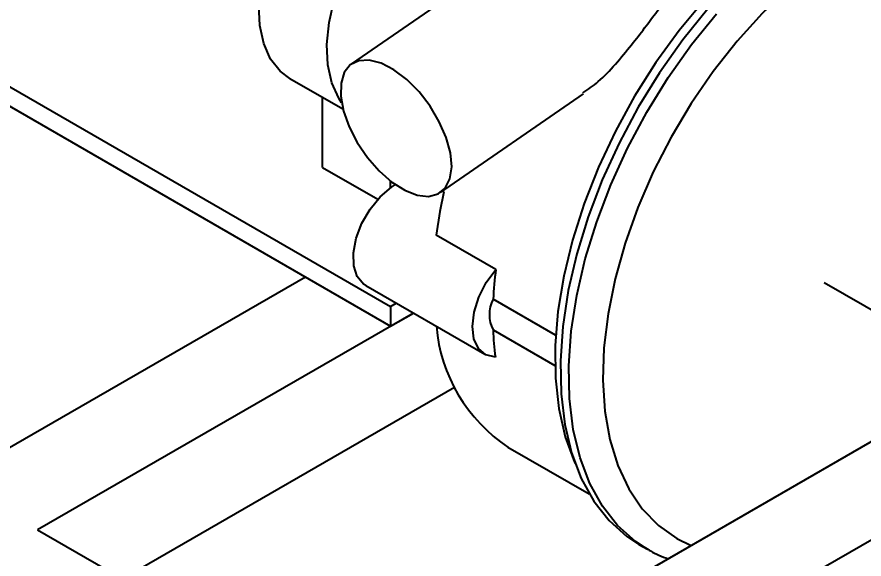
# Model space of a CAD drawing. Header units: millimetres. Extents: x -250 to 3947, y -1468 to 870.
# Drawn here: x 1615.56 to 1650.76, y 136.81 to 159.36 of the extents above; entities that cross this region are included whole.
import ezdxf

# ---------------------------------------------------------------- set-up
doc = ezdxf.new("R2010")
doc.units = ezdxf.units.MM

msp = doc.modelspace()

# ---------------------------------------------------------------- linework, layer by layer
at = {"color": 7, "linetype": 'Continuous', "lineweight": 40}
for p, q in [((1640.8702, 165.3037), (1629.4627, 157.4063)), ((1630.558, 125.7886), (1694.9756, 162.9761)), ((1606.3377, 161.6076), (1631.0865, 147.3204)), ((1611.5101, 157.8051), (1631.0865, 146.5039)), ((1626.9011, 156.8084), (1629.1056, 155.5357)), ((1628.258, 153.1032), (1628.258, 156.025)), ((1633.1625, 152.062), (1639.0933, 156.1679)), ((1628.258, 153.1032), (1630.5549, 151.7773)), ((1631.0865, 152.2592), (1631.0865, 152.5329)), ((1631.1245, 152.286), (1631.2836, 152.3879)), ((1633.295, 152.0907), (1633.2453, 152.1193)), ((1635.4544, 148.8627), (1632.9795, 150.2914)), ((1627.5509, 148.5449), (1612.8803, 140.0757)), ((1630.0498, 148.1907), (1634.9995, 145.3333)), ((1630.558, 129.8706), (1662.3778, 148.2398)), ((1649.1013, 148.3135), (1654.5814, 145.1499)), ((1637.9409, 146.1213), (1635.3462, 147.6192)), ((1631.0865, 147.3204), (1631.3219, 147.4563)), ((1631.0865, 147.3204), (1631.0865, 146.5039)), ((1632.0291, 147.0481), (1616.4159, 138.0347)), ((1631.0865, 146.5039), (1632.0291, 147.0481)), ((1635.341, 146.3418), (1637.9114, 144.858)), ((1633.7402, 143.9531), (1619.952, 135.9934)), ((1635.9615, 141.4746), (1639.3361, 139.5264)), ((1616.4159, 138.0347), (1630.558, 129.8706)), ((1641.4024, 137.4266), (1641.7559, 137.2225)), ((1641.7559, 137.2225), (1641.6653, 137.276))]:
    msp.add_line(p, q, dxfattribs=at)
at = {"color": 7, "linetype": 'Continuous', "lineweight": 40, "flags": 128}
for points in [[(1626.9011, 156.8084), (1626.5006, 157.1083), (1626.0992, 157.6125), (1625.8119, 158.2505), (1625.6469, 159.0039), (1625.6091, 159.8507), (1625.6996, 160.7664), (1625.9158, 161.7243), (1626.2513, 162.6967), (1626.6964, 163.6552), (1627.2383, 164.5721), (1627.8611, 165.4207), (1628.5467, 166.1764), (1629.2754, 166.8172), (1630.0258, 167.3246), (1630.7762, 167.6837), (1631.5049, 167.8841), (1632.1905, 167.9201), (1632.8134, 167.7906), (1633.1505, 167.634)], [(1629.0503, 155.7944), (1628.9276, 155.9796), (1628.6403, 156.6177), (1628.4753, 157.3711), (1628.4375, 158.2179), (1628.528, 159.1336), (1628.7442, 160.0915), (1629.0797, 161.0639), (1629.5248, 162.0224), (1630.0667, 162.9393), (1630.6895, 163.7879), (1631.3752, 164.5436), (1632.1038, 165.1844), (1632.8542, 165.6918), (1633.6047, 166.0509), (1634.3333, 166.2513), (1635.019, 166.2873), (1635.6418, 166.1577), (1636.1836, 165.8664), (1636.6288, 165.4219), (1636.9643, 164.8369), (1637.1804, 164.1285), (1637.2709, 163.3173), (1637.2646, 162.8075)], [(1652.9464, 165.386), (1652.134, 165.2654), (1650.998, 164.9606), (1649.8358, 164.4967), (1648.661, 163.8792), (1647.4874, 163.1152), (1646.3288, 162.2139), (1645.1988, 161.1856), (1644.1106, 160.0426), (1643.077, 158.7982), (1642.1102, 157.467), (1641.2214, 156.0647), (1640.4212, 154.6076), (1639.7189, 153.113), (1639.1227, 151.5983), (1638.6397, 150.0813), (1638.2755, 148.5799), (1638.0343, 147.1115), (1637.9191, 145.6936), (1637.9312, 144.3427), (1638.0704, 143.0746), (1638.3351, 141.9043), (1638.7222, 140.8454), (1638.7473, 140.7898)], [(1644.2654, 159.7015), (1643.2276, 158.4146), (1642.2595, 157.0437), (1641.3723, 155.6044), (1640.5761, 154.1133), (1639.8801, 152.5876), (1639.2923, 151.0447), (1638.8194, 149.5025), (1638.4669, 147.9786), (1638.2388, 146.4905), (1638.1377, 145.0554), (1638.1649, 143.6897), (1638.32, 142.4092), (1638.6012, 141.2284), (1639.0052, 140.1611), (1639.5275, 139.2195), (1640.1621, 138.4144), (1640.9015, 137.755), (1641.4024, 137.4266)], [(1629.0145, 156.0608), (1629.129, 155.4464), (1629.3612, 154.7935), (1629.6986, 154.1375), (1630.123, 153.5137), (1630.6115, 152.9556), (1631.1378, 152.4934), (1631.6736, 152.152), (1632.1899, 151.9498), (1632.6589, 151.8978), (1633.0553, 151.9986), (1633.3578, 152.2469), (1633.55, 152.6293), (1633.6216, 153.1251), (1633.5687, 153.7077), (1633.3942, 154.3457), (1633.1075, 155.0045), (1632.724, 155.6488), (1632.2644, 156.2438), (1631.7535, 156.7574), (1631.2188, 157.1619), (1630.6892, 157.4356), (1630.1932, 157.5636), (1629.7576, 157.539), (1629.4058, 157.3633), (1629.1567, 157.0458), (1629.0239, 156.6037), (1629.0145, 156.0608)], [(1630.0498, 148.1907), (1629.9636, 148.2479), (1629.7009, 148.562), (1629.5567, 149.0092), (1629.5418, 149.5562), (1629.6572, 150.1626), (1629.8945, 150.7833), (1630.236, 151.3723), (1630.6564, 151.8859), (1631.1245, 152.286)], [(1633.295, 152.0907), (1633.1288, 151.2695), (1632.9795, 150.2914)], [(1635.4393, 145.2164), (1635.0432, 145.3098), (1634.7377, 145.5675), (1634.5458, 145.9702), (1634.4817, 146.4877), (1634.5503, 147.0811), (1634.7466, 147.7057), (1635.0557, 148.3149), (1635.4544, 148.8627)]]:
    msp.add_lwpolyline(points, dxfattribs=at)
at = {"color": 8, "linetype": 'Continuous', "lineweight": 40, "flags": 128}
for points in [[(1651.0454, 162.9305), (1649.8936, 162.2801), (1648.7474, 161.4866), (1647.6207, 160.5595), (1646.5272, 159.5102), (1645.4802, 158.3513), (1644.4923, 157.0969), (1643.5756, 155.7622), (1642.7412, 154.3636), (1641.9993, 152.9178), (1641.3587, 151.4425), (1640.8274, 149.9556), (1640.4117, 148.4751), (1640.1167, 147.019), (1639.946, 145.605), (1639.9016, 144.2502), (1639.9842, 142.9712), (1640.1926, 141.7833), (1640.5244, 140.7011), (1640.9755, 139.7376), (1641.5405, 138.9046), (1642.2124, 138.2121), (1642.9833, 137.6687), (1643.571, 137.3829)], [(1641.6653, 137.276), (1641.2551, 137.5509), (1640.5156, 138.2103), (1639.8811, 139.0154), (1639.3588, 139.957), (1638.9547, 141.0243), (1638.6735, 142.2051), (1638.5185, 143.4856), (1638.4913, 144.8513), (1638.5923, 146.2864), (1638.8204, 147.7745), (1639.1729, 149.2984), (1639.6458, 150.8406), (1640.2336, 152.3835), (1640.9296, 153.9092), (1641.7258, 155.4003), (1642.6131, 156.8396), (1643.5811, 158.2105), (1644.6189, 159.4974)]]:
    msp.add_lwpolyline(points, dxfattribs=at)
at = {"color": 7, "linetype": 'Continuous', "lineweight": 40}
for centre, radius, start, end in [((1651.7568, 146.8184), 16.4301, 172.85256, 177.20646), ((1636.561, 146.9755), 1.3747, 152.08133, 207.44603), ((1639.6574, 147.0574), 6.6953, 184.81051, 236.4941), ((1647.4949, 146.8367), 12.164, 182.33137, 187.65476)]:
    msp.add_arc(centre, radius, start, end, dxfattribs=at)
for points, knots in [([(1639.0702, 156.2), (1639.2882, 156.3482), (1639.773, 156.6778), (1640.4339, 157.4014), (1641.2593, 158.3875), (1642.1769, 159.6303), (1643.2403, 161.0572), (1644.3819, 162.4167), (1645.7586, 163.6912), (1647.4343, 164.7267), (1649.199, 165.3599), (1650.7754, 165.6925), (1652.0334, 165.8277), (1652.5921, 165.8649), (1652.8478, 165.882)], [0, 0, 0, 0, 0.0400578, 0.0890864, 0.1394237, 0.2247423, 0.3121878, 0.4069034, 0.5033606, 0.6185302, 0.7374804, 0.8285222, 0.9215154, 1, 1, 1, 1]), ([(1641.6618, 137.2962), (1641.7332, 137.2472), (1642.0247, 137.0469), (1642.3583, 136.9223), (1642.6102, 136.8282)], [0, 0, 0, 0, 0.2450569, 1, 1, 1, 1])]:
    msp.add_open_spline(points, degree=3, knots=knots, dxfattribs=at)

doc.saveas('drawing.dxf')
